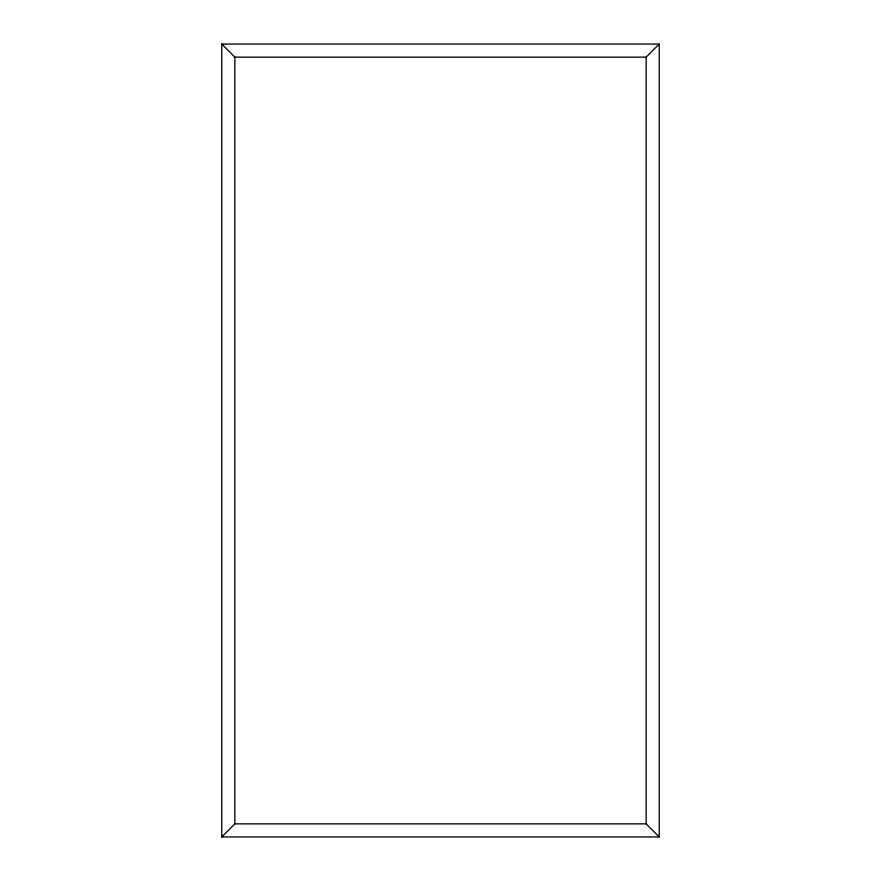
<?xml version="1.0" encoding="UTF-8"?>
<svg xmlns="http://www.w3.org/2000/svg" width="881" height="881" viewBox="0 0 881 881"><rect width="100%" height="100%" fill="white"/><g stroke="black" fill="none" stroke-linecap="round" stroke-linejoin="round"><path stroke-width="1.32" d="M659.23 836.95L646.147 823.856L646.147 57.144L659.23 44.05L221.77 44.05L221.77 836.95L659.23 836.95L659.23 44.05M221.77 836.95L234.853 823.856L234.853 57.144L221.77 44.05M234.853 57.144L646.147 57.144M234.853 823.856L646.147 823.856"/></g></svg>
